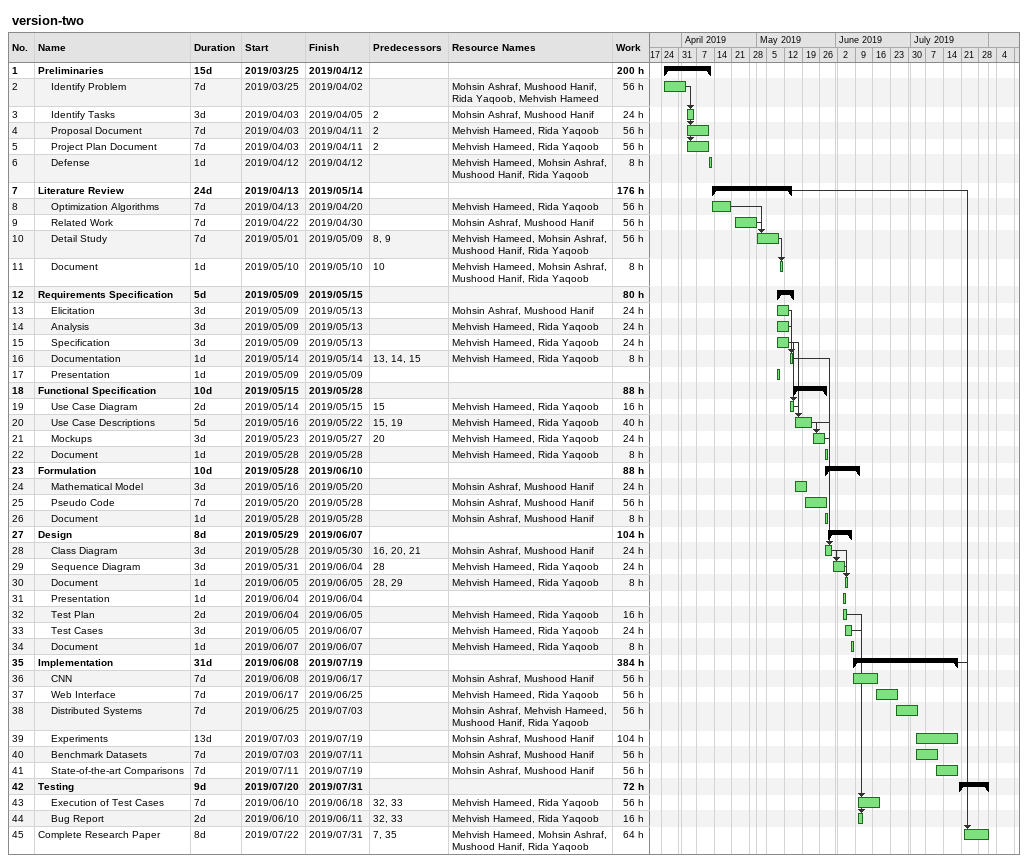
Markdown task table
version-two

| ID | Level | Task | Duration | Start | Finish | Predecessors | Resources | Work (h) |
|---|---|---|---|---|---|---|---|---|
| 1 | 1 | **Preliminaries** | 15d | 2019-03-25 | 2019-04-12 |  |  | 200 |
| 2 | 2 | Identify Problem | 7d | 2019-03-25 | 2019-04-02 |  | Mohsin Ashraf, Mushood Hanif, Rida Yaqoob, Mehvish Hameed | 56 |
| 3 | 2 | Identify Tasks | 3d | 2019-04-03 | 2019-04-05 | 2 | Mohsin Ashraf, Mushood Hanif | 24 |
| 4 | 2 | Proposal Document | 7d | 2019-04-03 | 2019-04-11 | 2 | Mehvish Hameed, Rida Yaqoob | 56 |
| 5 | 2 | Project Plan Document | 7d | 2019-04-03 | 2019-04-11 | 2 | Mehvish Hameed, Rida Yaqoob | 56 |
| 6 | 2 | Defense | 1d | 2019-04-12 | 2019-04-12 |  | Mehvish Hameed, Mohsin Ashraf, Mushood Hanif, Rida Yaqoob | 8 |
| 7 | 1 | **Literature Review** | 24d | 2019-04-13 | 2019-05-14 |  |  | 176 |
| 8 | 2 | Optimization Algorithms | 7d | 2019-04-13 | 2019-04-20 |  | Mehvish Hameed, Rida Yaqoob | 56 |
| 9 | 2 | Related Work | 7d | 2019-04-22 | 2019-04-30 |  | Mohsin Ashraf, Mushood Hanif | 56 |
| 10 | 2 | Detail Study | 7d | 2019-05-01 | 2019-05-09 | 8, 9 | Mehvish Hameed, Mohsin Ashraf, Mushood Hanif, Rida Yaqoob | 56 |
| 11 | 2 | Document | 1d | 2019-05-10 | 2019-05-10 | 10 | Mehvish Hameed, Mohsin Ashraf, Mushood Hanif, Rida Yaqoob | 8 |
| 12 | 1 | **Requirements Specification** | 5d | 2019-05-09 | 2019-05-15 |  |  | 80 |
| 13 | 2 | Elicitation | 3d | 2019-05-09 | 2019-05-13 |  | Mohsin Ashraf, Mushood Hanif | 24 |
| 14 | 2 | Analysis | 3d | 2019-05-09 | 2019-05-13 |  | Mehvish Hameed, Rida Yaqoob | 24 |
| 15 | 2 | Specification | 3d | 2019-05-09 | 2019-05-13 |  | Mehvish Hameed, Rida Yaqoob | 24 |
| 16 | 2 | Documentation | 1d | 2019-05-14 | 2019-05-14 | 13, 14, 15 | Mehvish Hameed, Rida Yaqoob | 8 |
| 17 | 2 | Presentation | 1d | 2019-05-09 | 2019-05-09 |  |  |  |
| 18 | 1 | **Functional Specification** | 10d | 2019-05-15 | 2019-05-28 |  |  | 88 |
| 19 | 2 | Use Case Diagram | 2d | 2019-05-14 | 2019-05-15 | 15 | Mehvish Hameed, Rida Yaqoob | 16 |
| 20 | 2 | Use Case Descriptions | 5d | 2019-05-16 | 2019-05-22 | 15, 19 | Mehvish Hameed, Rida Yaqoob | 40 |
| 21 | 2 | Mockups | 3d | 2019-05-23 | 2019-05-27 | 20 | Mehvish Hameed, Rida Yaqoob | 24 |
| 22 | 2 | Document | 1d | 2019-05-28 | 2019-05-28 |  | Mehvish Hameed, Rida Yaqoob | 8 |
| 23 | 1 | **Formulation** | 10d | 2019-05-28 | 2019-06-10 |  |  | 88 |
| 24 | 2 | Mathematical Model | 3d | 2019-05-16 | 2019-05-20 |  | Mohsin Ashraf, Mushood Hanif | 24 |
| 25 | 2 | Pseudo Code | 7d | 2019-05-20 | 2019-05-28 |  | Mohsin Ashraf, Mushood Hanif | 56 |
| 26 | 2 | Document | 1d | 2019-05-28 | 2019-05-28 |  | Mohsin Ashraf, Mushood Hanif | 8 |
| 27 | 1 | **Design** | 8d | 2019-05-29 | 2019-06-07 |  |  | 104 |
| 28 | 2 | Class Diagram | 3d | 2019-05-28 | 2019-05-30 | 16, 20, 21 | Mohsin Ashraf, Mushood Hanif | 24 |
| 29 | 2 | Sequence Diagram | 3d | 2019-05-31 | 2019-06-04 | 28 | Mehvish Hameed, Rida Yaqoob | 24 |
| 30 | 2 | Document | 1d | 2019-06-05 | 2019-06-05 | 28, 29 | Mehvish Hameed, Rida Yaqoob | 8 |
| 31 | 2 | Presentation | 1d | 2019-06-04 | 2019-06-04 |  |  |  |
| 32 | 2 | Test Plan | 2d | 2019-06-04 | 2019-06-05 |  | Mehvish Hameed, Rida Yaqoob | 16 |
| 33 | 2 | Test Cases | 3d | 2019-06-05 | 2019-06-07 |  | Mehvish Hameed, Rida Yaqoob | 24 |
| 34 | 2 | Document | 1d | 2019-06-07 | 2019-06-07 |  | Mehvish Hameed, Rida Yaqoob | 8 |
| 35 | 1 | **Implementation** | 31d | 2019-06-08 | 2019-07-19 |  |  | 384 |
| 36 | 2 | CNN | 7d | 2019-06-08 | 2019-06-17 |  | Mohsin Ashraf, Mushood Hanif | 56 |
| 37 | 2 | Web Interface | 7d | 2019-06-17 | 2019-06-25 |  | Mehvish Hameed, Rida Yaqoob | 56 |
| 38 | 2 | Distributed Systems | 7d | 2019-06-25 | 2019-07-03 |  | Mohsin Ashraf, Mehvish Hameed, Mushood Hanif, Rida Yaqoob | 56 |
| 39 | 2 | Experiments | 13d | 2019-07-03 | 2019-07-19 |  | Mohsin Ashraf, Mushood Hanif | 104 |
| 40 | 2 | Benchmark Datasets | 7d | 2019-07-03 | 2019-07-11 |  | Mohsin Ashraf, Mushood Hanif | 56 |
| 41 | 2 | State-of-the-art Comparisons | 7d | 2019-07-11 | 2019-07-19 |  | Mohsin Ashraf, Mushood Hanif | 56 |
| 42 | 1 | **Testing** | 9d | 2019-07-20 | 2019-07-31 |  |  | 72 |
| 43 | 2 | Execution of Test Cases | 7d | 2019-06-10 | 2019-06-18 | 32, 33 | Mehvish Hameed, Rida Yaqoob | 56 |
| 44 | 2 | Bug Report | 2d | 2019-06-10 | 2019-06-11 | 32, 33 | Mehvish Hameed, Rida Yaqoob | 16 |
| 45 | 1 | Complete Research Paper | 8d | 2019-07-22 | 2019-07-31 | 7, 35 | Mehvish Hameed, Mohsin Ashraf, Mushood Hanif, Rida Yaqoob | 64 |
